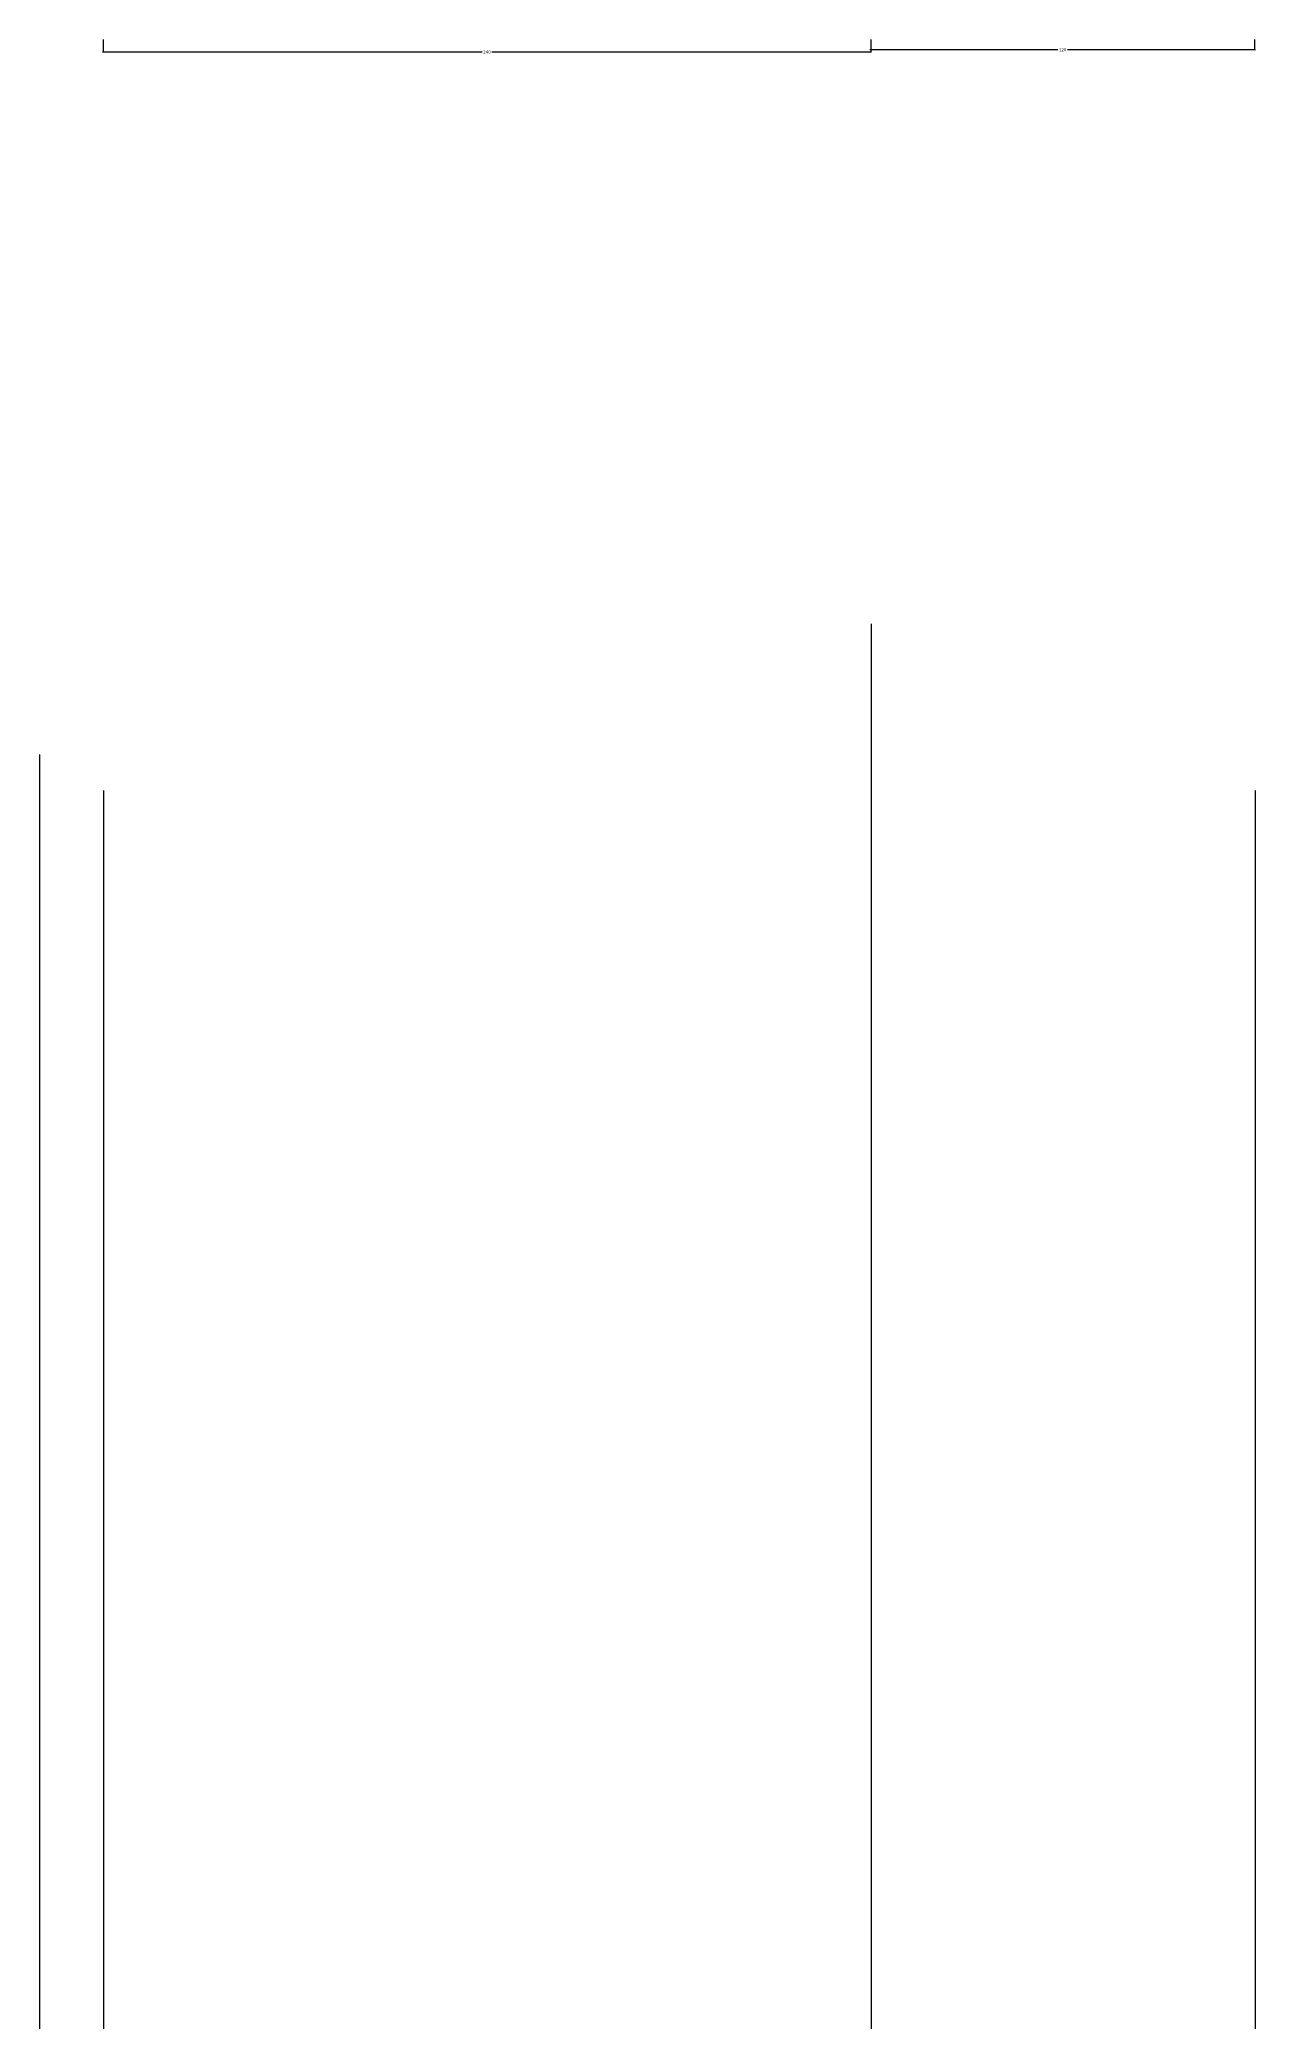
# Model space of a CAD drawing. Header units: metres. Extents: x 9633 to 11738, y -1106 to 2691.
# Drawn here: x 10059 to 10439, y 2072 to 2691 of the extents above; entities that cross this region are included whole.
import ezdxf

# ---------------------------------------------------------------- set-up
doc = ezdxf.new("R2010")
doc.units = ezdxf.units.M
for name, color, linetype in [('DOTE', 1, 'Continuous'), ('PUB_DIM', 3, 'Continuous'), ('S_SURFACE', 6, 'Continuous'), ('WALL', 255, 'Continuous')]:
    doc.layers.add(name, color=color, linetype=linetype)
doc.dimstyles.get("Standard").update_dxf_attribs({"dimtxt": 2.5, "dimasz": 2.5, "dimexe": 1.25, "dimexo": 0.625, "dimtad": 1, "dimcen": 2.5, "dimazin": 3, "dimtfac": 1, "dimtmove": 0, "dimatfit": 3})

# ---------------------------------------------------------------- blocks, each defined once
blk = doc.blocks.new('*D12')
for p, q in [((10079.03, 2691.36), (10079.03, 2687.49)), ((10319.03, 2691.36), (10319.03, 2687.49)), ((10197.53, 2687.49), (10078.78, 2687.49)), ((10319.28, 2687.49), (10200.53, 2687.49))]:
    blk.add_line(p, q)
at = {"layer": 'Defpoints'}
for p in [(10079.03, 2691.36), (10319.03, 2691.36), (10319.03, 2687.49)]:
    blk.add_point(p, dxfattribs=at)
at = {"layer": 'PUB_DIM', "insert": (10199.03, 2687.49), "char_height": 1, "attachment_point": 5}
blk.add_mtext('240', dxfattribs=at)
blk = doc.blocks.new('*D13')
for p, q in [((10377.53, 2688.22), (10318.78, 2688.22)), ((10319.03, 2691.36), (10319.03, 2688.22)), ((10439.28, 2688.22), (10380.53, 2688.22)), ((10439.03, 2691.36), (10439.03, 2688.22))]:
    blk.add_line(p, q)
at = {"layer": 'Defpoints'}
for p in [(10319.03, 2691.36), (10439.03, 2691.36), (10439.03, 2688.22)]:
    blk.add_point(p, dxfattribs=at)
at = {"layer": 'PUB_DIM', "insert": (10379.03, 2688.22), "char_height": 1, "attachment_point": 5}
blk.add_mtext('120', dxfattribs=at)

msp = doc.modelspace()

# ---------------------------------------------------------------- linework, layer by layer
at = {"layer": 'DOTE'}
msp.add_line((10319.16, 2508.77), (10319.16, -429.3), dxfattribs=at)
at = {"layer": 'S_SURFACE'}
msp.add_line((10059.16, 2467.97), (10059.16, 929), dxfattribs=at)
at = {"layer": 'WALL'}
for p, q in [((10079.16, 2456.71), (10079.16, 1517.88)), ((10439.16, 2456.71), (10439.16, 2057.88))]:
    msp.add_line(p, q, dxfattribs=at)

# ---------------------------------------------------------------- dimensions: what is measured, and where the dimension line sits
at = {"layer": 'PUB_DIM'}
for base, p1, p2, picture, middle in [((10319.03, 2687.49), (10319.03, 2691.36), (10079.03, 2691.36), '*D12', (10199.03, 2687.49)), ((10439.03, 2688.22), (10439.03, 2691.36), (10319.03, 2691.36), '*D13', (10379.03, 2688.22))]:
    dim = msp.add_linear_dim(base=base, p1=p1, p2=p2, dimstyle='Standard', dxfattribs=at)
    dim.commit()
    dim.dimension.update_dxf_attribs({"geometry": picture, "text_midpoint": middle})

doc.saveas('drawing.dxf')
